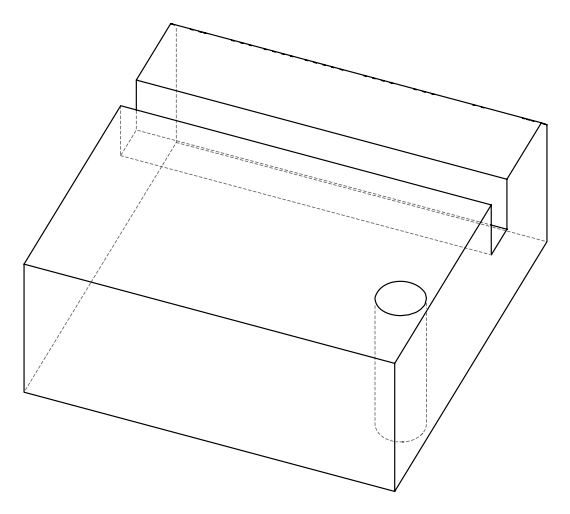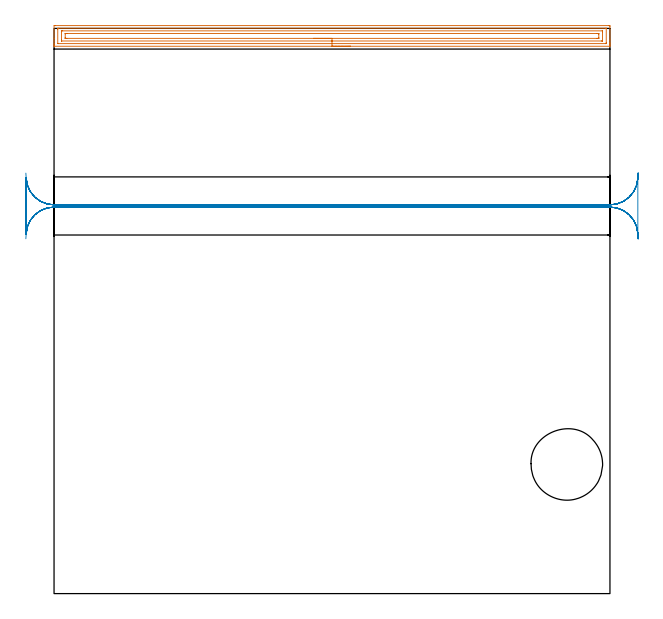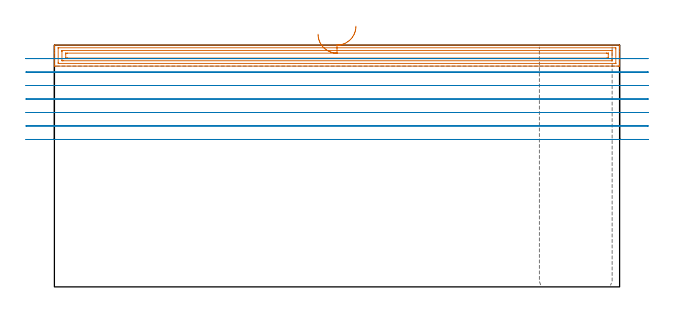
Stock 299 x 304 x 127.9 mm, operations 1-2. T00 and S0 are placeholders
(PLAN: 3 operations, 2 tool changes, 32.8 min)
(1 AREA_MILL | FG_CHAMFER_SURFACE | UGT0205_001 | 9.84 min | 18415 mm3)
(2 MILL_RECTANGULAR_SLOT | SLOT_RECTANGULAR | UGT0201_018 | Follow Part, ap 7.5, ae 75% | 10.3 min | 465541 mm3)
(3 MILL_THROUGH_HOLE_FROM_SOLID_MATERIAL | STEP1HOLE | NXT0201_007 | Circular | 12.68 min | 148438 mm3)
(TOOL UGT0205_001 | Chamfer Mill 20 x 3 x 45 deg. | D20 FL50 Z2)
(TOOL UGT0201_018 | End mill 30 mm | D30 FL50 Z4)
(TOOL NXT0201_007 | ENDMILL 25mm [R216.25-25050GCK54P 1620] | D25 R3 FL54 Z5)
(OP 1 AREA_MILL)
G17 G21 G94 G90
T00 M6
G54
G17 G0 G90 X159.5 Y294.4 S1061 M3
G43 Z137.9 H0
G94 G1 X159.462 Z137.028 F250.
X159.348 Z136.163
X159.159 Z135.312
X158.897 Z134.48
X158.563 Z133.674
X158.16 Z132.9
X157.691 Z132.164
X157.16 Z131.472
X156.571 Z130.829
X155.928 Z130.24
X155.236 Z129.708
X154.5 Z129.24
X153.726 Z128.837
X152.92 Z128.503
X152.088 Z128.241
X151.236 Z128.052
X150.372 Z127.938
X149.5 Z127.9
X0.182
X0.01 Y294.403 Z127.888
X0.006 Y294.472 Z127.82
X0. Y294.913 Z127.386
Y295.198 Z127.101
Y295.926 Z126.37
Y297.184 Z125.114
Y298.609 Z123.687
Y305.497 Z116.801
X0.629 Y305.5 Z116.8
X298.371
X298.637 Y305.497 Z116.802
X298.99 Y305.492 Z116.806
X299. Y305.134 Z117.164
Y297.714 Z124.581
Y296.289 Z126.007
Y295.926 Z126.37
Y295.198 Z127.101
Y294.913 Z127.386
X298.994 Y294.472 Z127.82
X298.99 Y294.403 Z127.888
X298.818 Y294.4 Z127.9
X149.5
Y295.814 Z126.486
X2.306 Y295.815 Z126.485
X2.083 Y295.818 Z126.482
X2.024 Y295.821 Z126.479
X2.01 Y295.832 Z126.468
X2.004 Y295.866 Z126.434
X2.001 Y295.926 Z126.374
X2. Y303.497 Z118.803
X2.006 Y303.974 Z118.326
X2.01 Y304.072 Z118.228
X2.194 Y304.081 Z118.219
X2.306 Y304.085 Z118.215
X296.694
X296.917 Y304.082 Z118.218
X296.976 Y304.079 Z118.221
X296.99 Y304.068 Z118.232
X296.996 Y304.034 Z118.266
X296.999 Y303.974 Z118.326
Y296.403 Z125.897
X296.994 Y295.926 Z126.374
X296.99 Y295.828 Z126.472
X296.805 Y295.819 Z126.481
X296.693 Y295.815 Z126.485
X149.5 Y295.814 Z126.486
Y297.228 Z125.072
X4.205 Y297.229 Z125.071
X4.043 Y297.231 Z125.069
X4.017 Y297.232 Z125.068
X4.01 Y297.234 Z125.066
X4.007 Y297.263 Z125.037
X4.002 Y297.372 Z124.928
X4.001 Y297.509 Z124.791
X4. Y297.714 Z124.586
X4.001 Y302.39 Z119.91
X4.006 Y302.596 Z119.704
X4.01 Y302.654 Z119.646
X4.016 Y302.666 Z119.634
X4.024 Y302.667 Z119.633
X4.084 Y302.67 Z119.63
X4.205 Y302.671 Z119.629
X4.614 Y302.672 Z119.628
X294.795 Y302.671 Z119.629
X294.956 Y302.669 Z119.631
X294.983 Y302.668 Z119.632
X294.99 Y302.666 Z119.634
X294.993 Y302.637 Z119.663
X294.997 Y302.528 Z119.772
X294.999 Y302.391 Z119.909
X295. Y302.186 Z120.114
X294.999 Y297.51 Z124.79
X294.994 Y297.304 Z124.996
X294.99 Y297.246 Z125.054
X294.984 Y297.234 Z125.066
X294.975 Y297.233 Z125.067
X294.916 Y297.23 Z125.07
X294.795 Y297.229 Z125.071
X294.386 Y297.228 Z125.072
X149.5
Y298.643 Z123.657
X6.853
X6.027 Y298.648 Z123.652
X6.01 Y298.65 Z123.65
X6.006 Y298.671 Z123.629
X6.002 Y298.726 Z123.574
X6. Y298.836 Z123.464
Y299.056 Z123.244
Y301.063 Z121.237
X6.002 Y301.174 Z121.126
X6.006 Y301.229 Z121.071
X6.01 Y301.25 Z121.05
X6.032 Y301.253 Z121.047
X6.888 Y301.257 Z121.043
X6.922
X292.146
X292.973 Y301.252 Z121.048
X292.99 Y301.25 Z121.05
X292.994 Y301.229 Z121.071
X292.998 Y301.174 Z121.126
X293. Y301.064 Z121.236
Y300.844 Z121.456
Y299.059 Z123.241
Y298.837 Z123.463
X292.998 Y298.726 Z123.574
X292.994 Y298.671 Z123.629
X292.99 Y298.649 Z123.651
X292.968 Y298.647 Z123.653
X292.112 Y298.643 Z123.657
X292.078
X149.5
X148.628 Z123.695
X147.763 Z123.809
X146.912 Z123.998
X146.08 Z124.26
X145.274 Z124.594
X144.5 Z124.997
X143.764 Z125.466
X143.072 Z125.997
X142.429 Z126.586
X141.84 Z127.229
X141.308 Z127.922
X140.84 Z128.657
X140.437 Z129.431
X140.103 Z130.237
X139.841 Z131.069
X139.652 Z131.921
X139.538 Z132.786
X139.5 Z133.657
G0 Z137.9
M5
M2
(OP 2 MILL_RECTANGULAR_SLOT)
G17 G21 G94 G90
T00 M6
G54
G17 G0 G90 X-15.16 Y190.854 S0 M3
G43 Z137.9 H0
Z120.771
G94 G1 X-14.97 Y193.848 F250.
G2 X0. Y207.9 R15. F500.
G1 X299.
G2 X313.97 Y193.848 R15.
G1 X314.
Y223.152
X313.97
G2 X299. Y209.1 R15.
G1 X0.
G2 X-14.97 Y223.152 R15.
G1 X-15.16 Y226.146 F250.
G0 Z137.9
X314.16
Z113.643
G1 X313.97 Y223.152
G2 X299. Y209.1 R15. F500.
G1 X0.
G2 X-14.99 Y223.552 R15.
G1 X-15.
Y193.448
X-14.99
G2 X0. Y207.9 R15.
G1 X299.
G2 X313.97 Y193.848 R15.
G1 X314.16 Y190.854 F250.
G0 Y226.146 Z106.514
G1 X313.97 Y223.152
G2 X299. Y209.1 R15. F500.
G1 X0.
G2 X-14.99 Y223.552 R15.
G1 X-15.
Y193.448
X-14.99
G2 X0. Y207.9 R15.
G1 X299.
G2 X313.97 Y193.848 R15.
G1 X314.16 Y190.854 F250.
G0 Y226.146 Z99.386
G1 X313.97 Y223.152
G2 X299. Y209.1 R15. F500.
G1 X0.
G2 X-14.99 Y223.552 R15.
G1 X-15.
Y193.448
X-14.99
G2 X0. Y207.9 R15.
G1 X299.
G2 X313.97 Y193.848 R15.
G1 X314.16 Y190.854 F250.
G0 Y226.146 Z92.257
G1 X313.97 Y223.152
G2 X299. Y209.1 R15. F500.
G1 X0.
G2 X-14.99 Y223.552 R15.
G1 X-15.
Y193.448
X-14.99
G2 X0. Y207.9 R15.
G1 X299.
G2 X313.97 Y193.848 R15.
G1 X314.16 Y190.854 F250.
G0 Y226.146 Z85.129
G1 X313.97 Y223.152
G2 X299. Y209.1 R15. F500.
G1 X0.
G2 X-14.99 Y223.552 R15.
G1 X-15.
Y193.448
X-14.99
G2 X0. Y207.9 R15.
G1 X299.
G2 X313.97 Y193.848 R15.
G1 X314.16 Y190.854 F250.
G0 Y226.146 Z78.
G1 X313.97 Y223.152
G2 X299. Y209.1 R15. F500.
G1 X0.
G2 X-14.99 Y223.552 R15.
G1 X-15.
Y193.448
X-14.99
G2 X0. Y207.9 R15.
G1 X299.
G2 X313.97 Y193.848 R15.
G1 X314.16 Y190.854 F250.
G0 Z137.9
M5
M2
